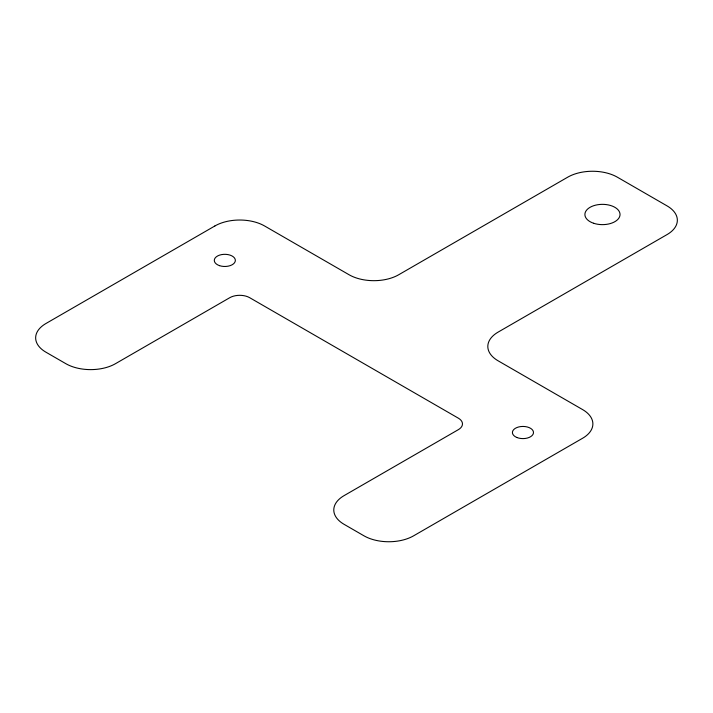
<?xml version="1.0" encoding="UTF-8"?>
<svg xmlns="http://www.w3.org/2000/svg" width="713" height="713" viewBox="0 0 713 713"><rect width="100%" height="100%" fill="white"/><g stroke="black" fill="none" stroke-linecap="round" stroke-linejoin="round"><path stroke-width="1.07" d="M214.889 225.968L45.944 323.506A35.133 20.285 0 0 0 45.944 352.195L65.819 363.675A35.133 20.285 0 0 0 115.506 363.675L229.791 297.686A14.055 8.11 0 0 1 249.666 297.686L458.361 418.183A14.055 8.11 0 0 1 458.361 429.654L344.076 495.633A35.133 20.285 0 0 0 344.076 524.322L363.951 535.802A35.133 20.285 0 0 0 413.647 535.802L582.583 438.263A35.133 20.285 0 0 0 582.583 409.574L498.111 360.805A35.133 20.285 0 0 1 498.111 332.115L667.056 234.577A35.133 20.285 0 0 0 667.056 205.888L617.369 177.198A35.133 20.285 0 0 0 567.682 177.198L398.736 274.737A35.133 20.285 0 0 1 349.049 274.737L264.576 225.968A35.133 20.285 0 0 0 214.889 225.968M516.773 437.452A10.543 6.087 0 0 0 533.44 433.147A10.543 6.087 0 0 0 518.663 426.962A10.543 6.087 0 0 0 516.773 437.452M219.551 265.664A10.543 6.087 0 0 0 235.361 260.397A10.543 6.087 0 0 0 219.551 255.129A10.543 6.087 0 0 0 219.551 265.664M593.679 223.276A17.567 10.142 0 0 0 620.034 214.497A17.567 10.142 0 0 0 593.679 205.709A17.567 10.142 0 0 0 593.679 223.276"/></g></svg>
